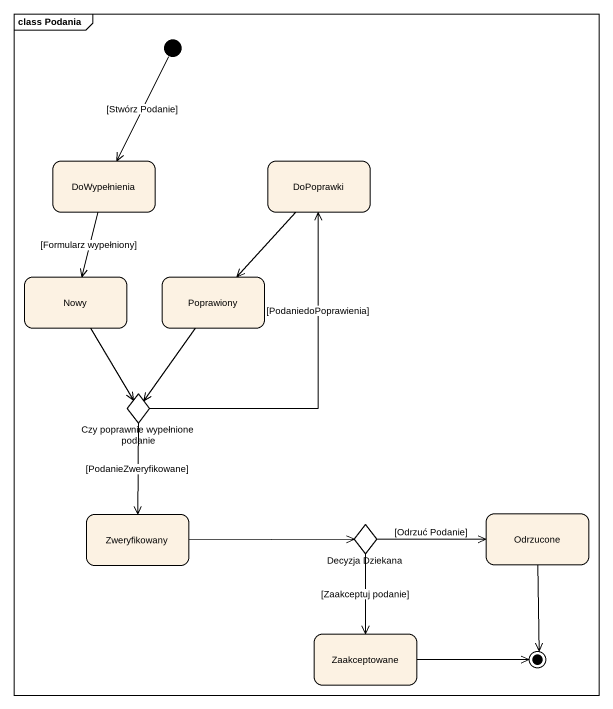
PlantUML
@startuml
mainframe class Podania
hide empty description
state DoWypełnienia
state DoPoprawki
state Nowy
state Poprawiony
state "Czy poprawnie wypełnione podanie" as Czy_poprawnie_wypełnione <<choice>>
state Zweryfikowany
state "Decyzja Dziekana" as Decyzja_Dziekana <<choice>>
state Odrzucone
state Zaakceptowane
[*] --> DoWypełnienia : [Stwórz Podanie]
DoWypełnienia --> Nowy : [Formularz wypełniony]
DoPoprawki --> Poprawiony
Nowy --> Czy_poprawnie_wypełnione
Poprawiony --> Czy_poprawnie_wypełnione
Czy_poprawnie_wypełnione -up-> DoPoprawki : [PodaniedoPoprawienia]
Czy_poprawnie_wypełnione --> Zweryfikowany : [PodanieZweryfikowane]
Zweryfikowany -right-> Decyzja_Dziekana
Decyzja_Dziekana -right-> Odrzucone : [Odrzuć Podanie]
Decyzja_Dziekana --> Zaakceptowane : [Zaakceptuj podanie]
Odrzucone --> [*]
Zaakceptowane -right-> [*]
@enduml
